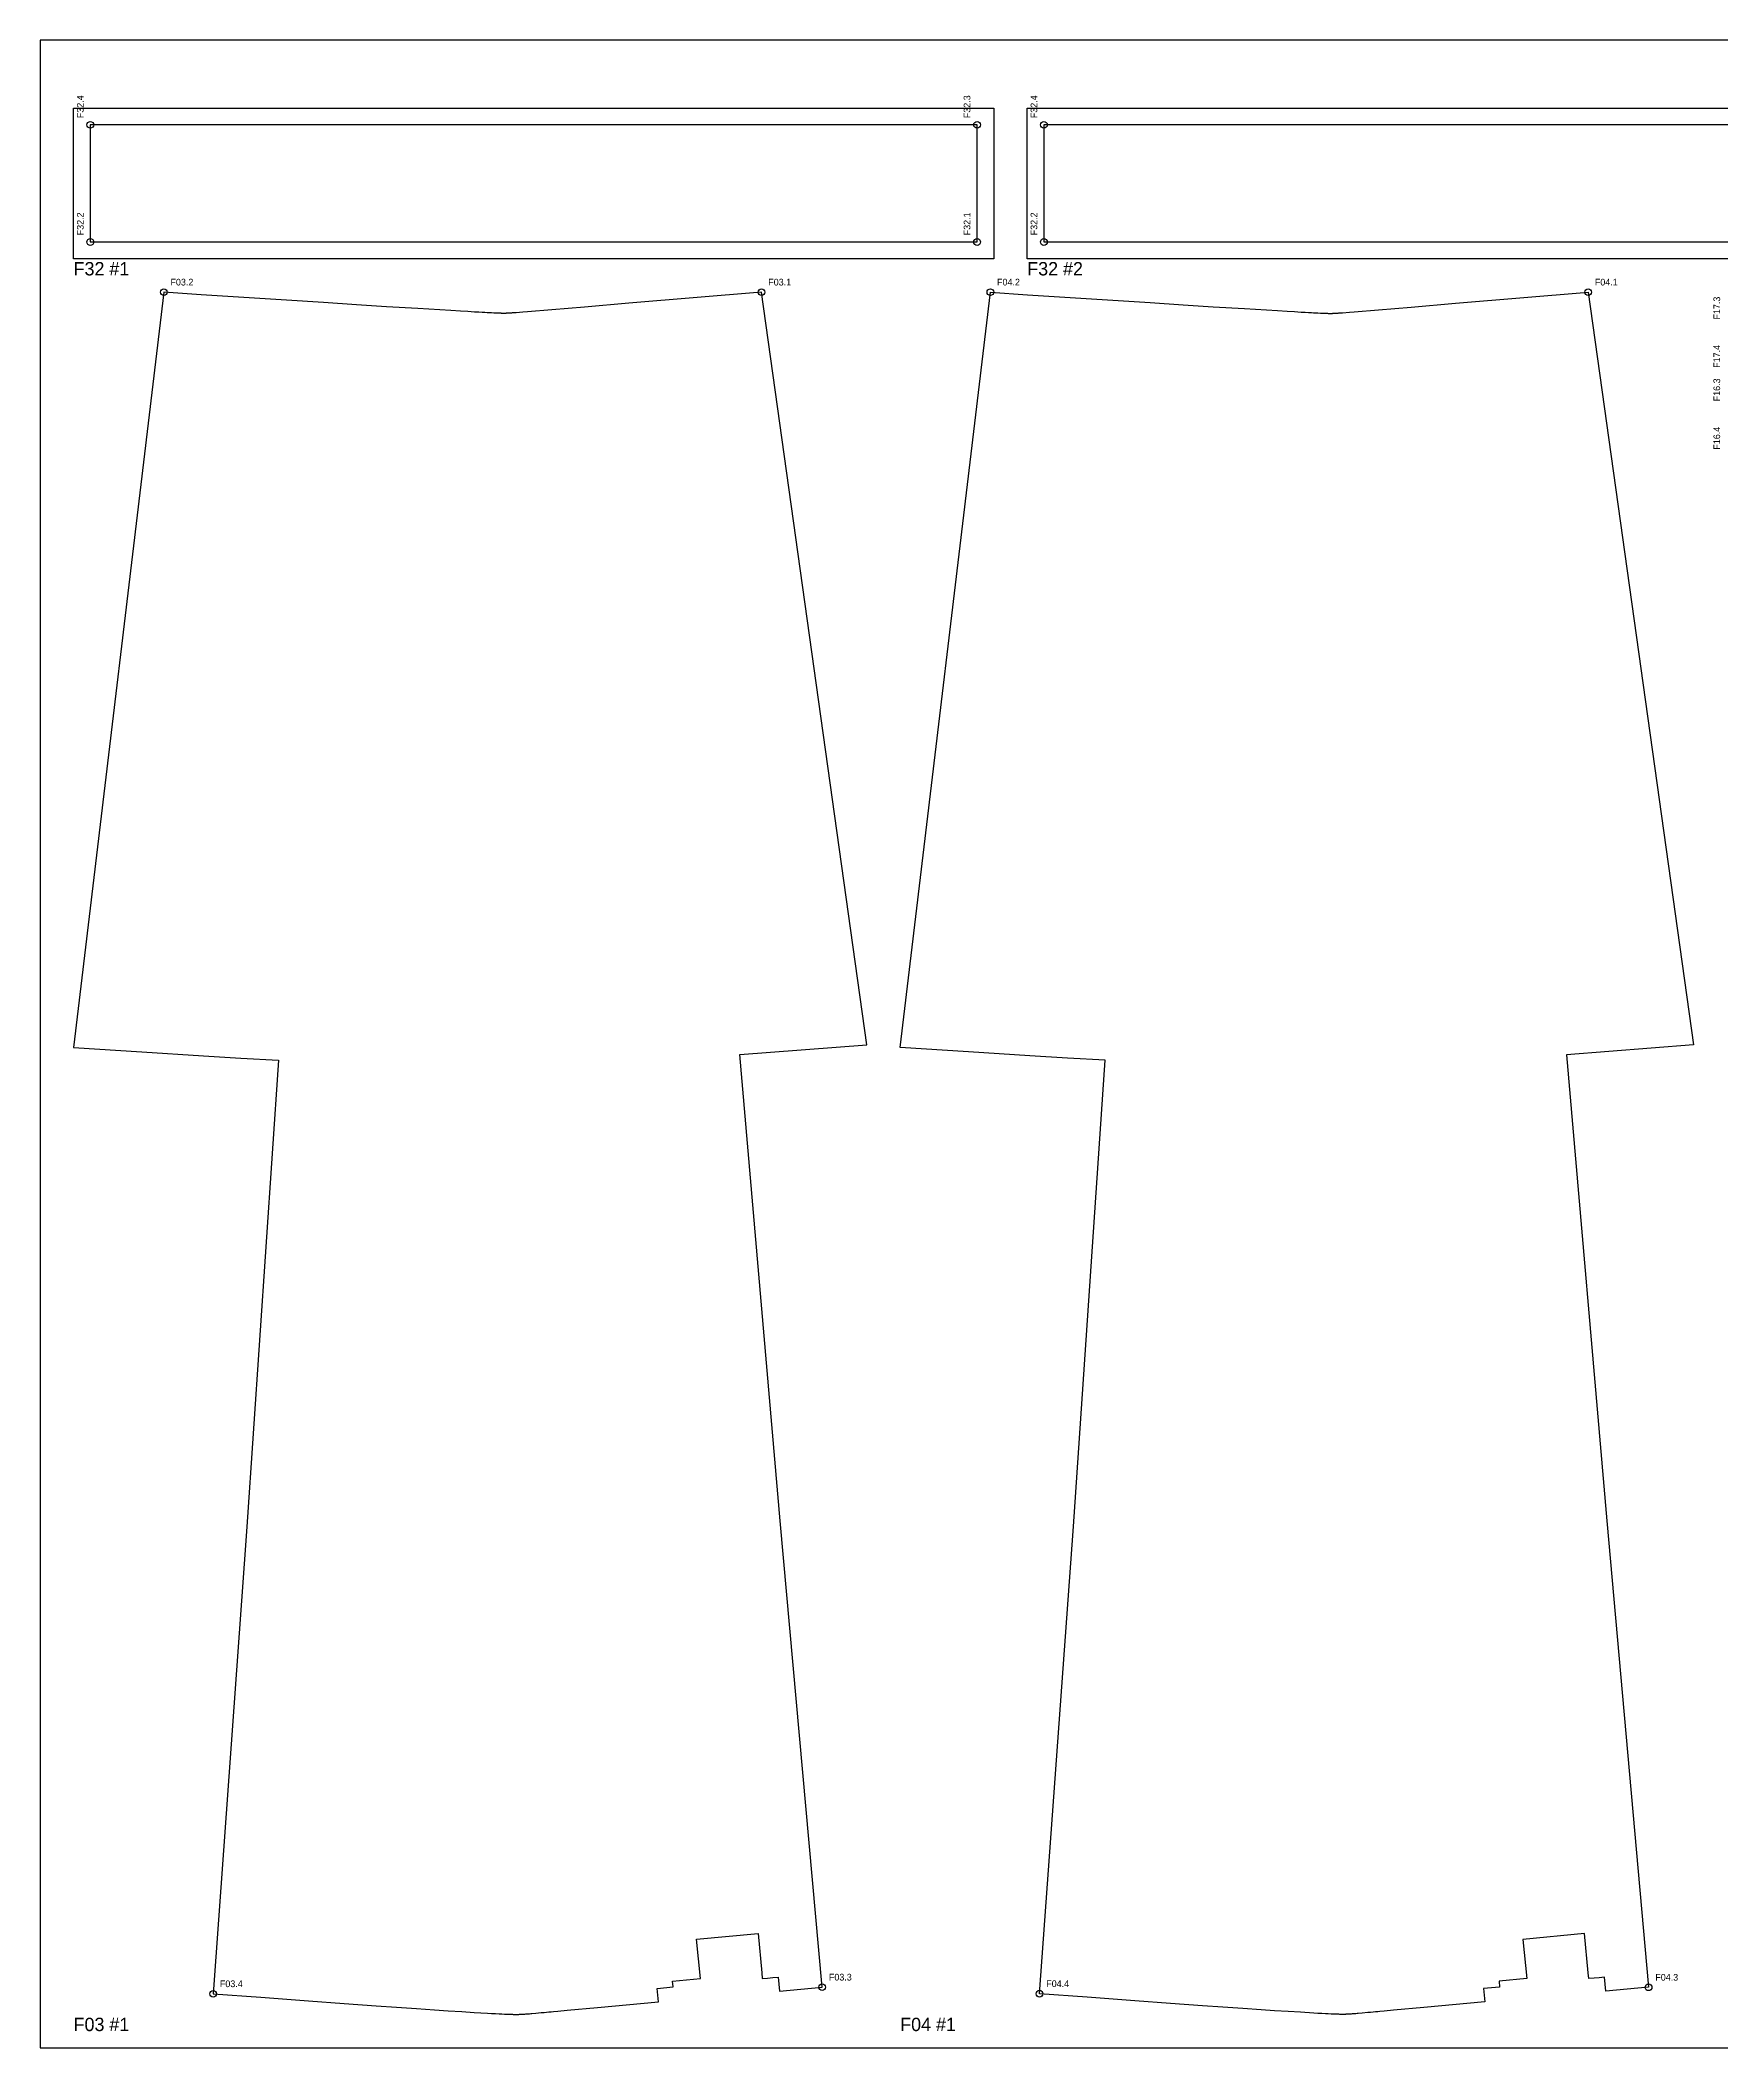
# Model space of a CAD drawing. Header units: millimetres. Extents: x 0 to 1000, y 0 to 600.
# Drawn here: x 0 to 503, y 0 to 600 of the extents above; entities that cross this region are included whole.
import ezdxf

# ---------------------------------------------------------------- set-up
doc = ezdxf.new("R2010")
doc.units = ezdxf.units.MM
for name, color, linetype in [('CUT', 7, 'Continuous'), ('LABEL', 3, 'Continuous'), ('REFERENCE', 3, 'Continuous'), ('SHEET_NONCUT', 8, 'Continuous')]:
    doc.layers.add(name, color=color, linetype=linetype)

msp = doc.modelspace()

# ---------------------------------------------------------------- linework, layer by layer
at = {"layer": 'CUT'}
for points in [[(10, 534.68), (10, 579.68), (285.04, 579.68), (285.04, 534.68)], [(295.04, 534.68), (295.04, 579.68), (570.07, 579.68), (570.07, 534.68)], [(220.63, 21.14), (221.01, 16.98), (233.76, 18.12), (221.19, 157.54), (209.17, 296.82), (247.07, 299.71), (215.63, 524.68), (175.94, 521.35), (162.73, 520.23), (152.98, 519.41), (145.67, 518.82), (144.3, 518.71), (142.24, 518.55), (141.62, 518.51), (141.33, 518.49), (141.11, 518.47), (140.87, 518.45), (140.73, 518.44), (140.59, 518.44), (140.43, 518.43), (140.27, 518.42), (140.11, 518.41), (139.9, 518.39), (139.73, 518.39), (139.6, 518.38), (139.46, 518.37), (139.32, 518.37), (139.2, 518.36), (139.1, 518.36), (139.01, 518.36), (138.93, 518.35), (138.85, 518.35), (138.77, 518.35), (138.7, 518.35), (138.62, 518.35), (138.54, 518.35), (138.47, 518.35), (138.39, 518.35), (138.31, 518.35), (138.24, 518.35), (138.16, 518.36), (138.09, 518.36), (137.99, 518.36), (137.87, 518.36), (137.76, 518.37), (137.6, 518.37), (137.43, 518.38), (137.21, 518.39), (136.86, 518.4), (135.58, 518.45), (134.88, 518.48), (134.23, 518.51), (133.58, 518.55), (132.93, 518.58), (132.07, 518.63), (131.1, 518.68), (129.8, 518.75), (127.85, 518.86), (125.66, 518.99), (122.74, 519.17), (119.46, 519.37), (116.18, 519.56), (112.89, 519.77), (103.56, 520.34), (94.55, 520.92), (84.69, 521.56), (73.6, 522.29), (59.24, 523.21), (48.1, 523.93), (36.95, 524.68), (10, 299), (30.42, 297.68), (48.78, 296.5), (60, 295.79), (71.23, 295.19), (61.78, 155.74), (51.72, 16.14), (65.96, 15.1), (80.2, 14.04), (90.85, 13.27), (100.43, 12.58), (106.48, 12.15), (112.52, 11.73), (117.91, 11.36), (121.97, 11.1), (126.05, 10.84), (129.68, 10.61), (133.7, 10.37), (134.91, 10.3), (136.13, 10.24), (137.21, 10.18), (138.02, 10.14), (138.84, 10.11), (139.56, 10.08), (140.38, 10.05), (140.86, 10.03), (141.19, 10.02), (141.43, 10.01), (141.64, 10.01), (141.8, 10.01), (141.96, 10), (142.11, 10), (142.21, 10), (142.32, 10), (142.43, 10), (142.54, 10), (142.65, 10), (142.75, 10), (142.87, 10.01), (143, 10.01), (143.12, 10.01), (143.28, 10.02), (143.51, 10.03), (143.88, 10.05), (144.09, 10.06), (144.27, 10.07), (144.55, 10.08), (144.91, 10.11), (145.16, 10.12), (145.35, 10.14), (145.53, 10.15), (145.71, 10.16), (145.97, 10.19), (146.29, 10.21), (146.64, 10.24), (147, 10.28), (148.13, 10.38), (149.79, 10.53), (150.64, 10.61), (151.39, 10.68), (152.09, 10.75), (152.79, 10.81), (153.48, 10.88), (154.75, 11), (157.51, 11.26), (166.61, 12.1), (184.84, 13.77), (184.45, 17.75), (189.23, 18.2), (189.06, 19.94), (197.35, 20.72), (196.19, 32.43), (214.59, 34.15), (215.68, 22.44), (215.85, 20.7), (217.44, 20.85), (219.03, 20.99)], [(480.77, 18.09), (468.02, 16.96), (467.63, 21.12), (466.04, 20.97), (464.45, 20.82), (462.86, 20.68), (462.69, 22.42), (461.6, 34.13), (443.21, 32.41), (444.35, 20.7), (436.07, 19.92), (436.24, 18.18), (431.46, 17.74), (431.84, 13.75), (413.61, 12.09), (404.51, 11.25), (401.76, 10.99), (400.48, 10.87), (399.79, 10.81), (399.1, 10.75), (398.39, 10.68), (397.65, 10.61), (396.8, 10.53), (395.13, 10.38), (394, 10.27), (393.65, 10.24), (393.29, 10.21), (392.97, 10.18), (392.71, 10.16), (392.53, 10.15), (392.36, 10.14), (392.16, 10.12), (391.91, 10.11), (391.55, 10.08), (391.27, 10.07), (391.09, 10.06), (390.88, 10.05), (390.51, 10.03), (390.28, 10.02), (390.13, 10.01), (390.01, 10.01), (389.88, 10.01), (389.76, 10), (389.65, 10), (389.54, 10), (389.43, 10), (389.33, 10), (389.22, 10), (389.11, 10), (388.97, 10), (388.81, 10.01), (388.65, 10.01), (388.43, 10.01), (388.19, 10.02), (387.87, 10.03), (387.38, 10.05), (386.57, 10.08), (385.84, 10.11), (385.03, 10.14), (384.22, 10.18), (383.13, 10.24), (381.91, 10.31), (380.7, 10.38), (376.68, 10.62), (373.06, 10.84), (368.98, 11.1), (364.92, 11.37), (359.53, 11.74), (353.48, 12.16), (347.43, 12.59), (337.85, 13.28), (327.21, 14.06), (312.97, 15.12), (298.72, 16.17), (308.83, 155.76), (318.31, 295.19), (307.08, 295.79), (295.86, 296.5), (277.5, 297.68), (257.07, 299), (284.02, 524.68), (295.16, 523.93), (306.31, 523.21), (320.67, 522.29), (331.76, 521.56), (341.62, 520.92), (350.63, 520.34), (359.96, 519.77), (363.24, 519.56), (366.53, 519.37), (369.81, 519.17), (372.73, 518.99), (374.92, 518.86), (376.87, 518.75), (378.16, 518.68), (379.14, 518.63), (380, 518.58), (380.65, 518.54), (381.3, 518.51), (381.95, 518.48), (382.65, 518.45), (383.93, 518.4), (384.27, 518.39), (384.5, 518.38), (384.67, 518.37), (384.83, 518.37), (384.94, 518.36), (385.05, 518.36), (385.15, 518.36), (385.23, 518.36), (385.31, 518.35), (385.38, 518.35), (385.46, 518.35), (385.53, 518.35), (385.61, 518.35), (385.69, 518.35), (385.76, 518.35), (385.84, 518.35), (385.92, 518.35), (386, 518.35), (386.08, 518.36), (386.16, 518.36), (386.27, 518.36), (386.39, 518.37), (386.52, 518.37), (386.67, 518.38), (386.8, 518.38), (386.97, 518.39), (387.18, 518.41), (387.34, 518.41), (387.5, 518.42), (387.65, 518.43), (387.8, 518.44), (387.94, 518.45), (388.18, 518.47), (388.39, 518.49), (388.68, 518.51), (389.31, 518.55), (391.37, 518.71), (392.74, 518.82), (400.05, 519.41), (409.79, 520.23), (423.01, 521.35), (462.7, 524.68), (494.15, 299.71), (456.25, 296.81), (468.24, 157.52)]]:
    msp.add_lwpolyline(points, close=True, dxfattribs=at)
at = {"layer": 'REFERENCE'}
for points in [[(15, 539.68), (280.04, 539.68), (280.04, 574.68), (15, 574.68)], [(300.04, 539.68), (565.07, 539.68), (565.07, 574.68), (300.04, 574.68)]]:
    msp.add_lwpolyline(points, close=True, dxfattribs=at)
for centre in [(15, 574.68), (280.04, 574.68), (300.04, 574.68), (15, 539.68), (280.04, 539.68), (300.04, 539.68), (36.95, 524.68), (215.63, 524.68), (284.02, 524.68), (462.7, 524.68), (233.76, 18.12), (480.77, 18.09), (51.72, 16.14), (298.72, 16.17)]:
    msp.add_circle(centre, 1, dxfattribs=at)
at = {"layer": 'SHEET_NONCUT'}
msp.add_lwpolyline([(0, 0), (1000, 0), (1000, 600), (0, 600)], close=True, dxfattribs=at)

# ---------------------------------------------------------------- texts
at = {"layer": 'LABEL'}
for s, p in [('F32 #1', (10, 529.68)), ('F32 #2', (295.04, 529.68)), ('F03 #1', (10, 5)), ('F04 #1', (257.07, 5))]:
    msp.add_text(s, height=4, dxfattribs=at).set_placement(p)
at = {"layer": 'REFERENCE'}
for s, p in [('F32.4', (13, 576.68)), ('F32.3', (278.04, 576.68)), ('F32.4', (298.04, 576.68)), ('F32.2', (13, 541.68)), ('F32.1', (278.04, 541.68)), ('F32.2', (298.04, 541.68)), ('F17.3', (502.15, 516.51)), ('F17.4', (502.15, 502.07)), ('F16.3', (502.15, 492.07)), ('F16.4', (502.15, 477.62))]:
    msp.add_text(s, height=2, rotation=90, dxfattribs=at).set_placement(p)
for s, p in [('F03.2', (38.95, 526.68)), ('F03.1', (217.63, 526.68)), ('F04.2', (286.02, 526.68)), ('F04.1', (464.7, 526.68)), ('F03.4', (53.72, 18.14)), ('F03.3', (235.76, 20.12)), ('F04.4', (300.72, 18.17)), ('F04.3', (482.77, 20.09))]:
    msp.add_text(s, height=2, dxfattribs=at).set_placement(p)

doc.saveas('drawing.dxf')
